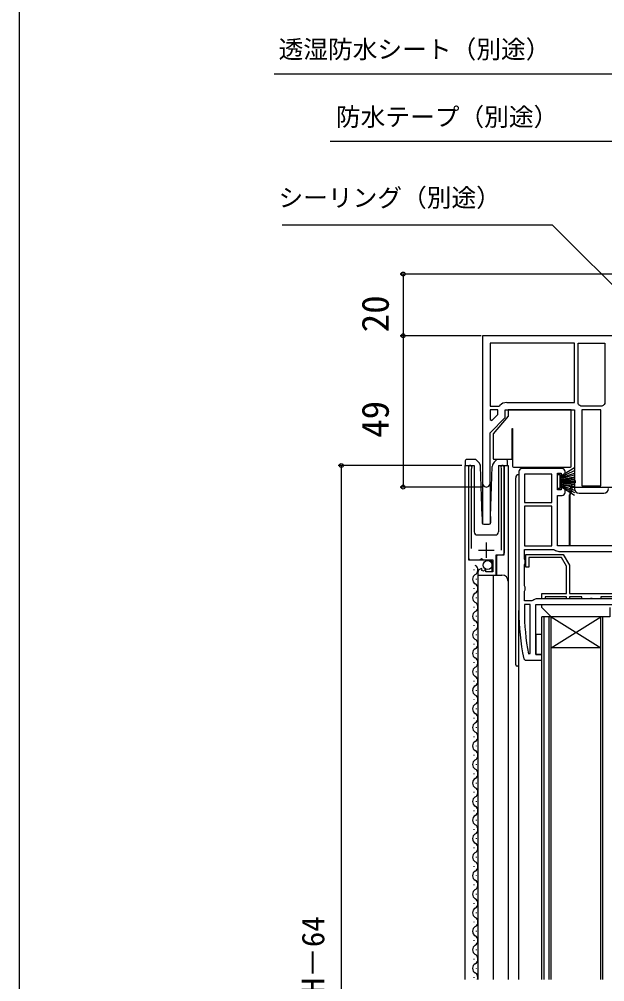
# Model space of a CAD drawing. Units: millimetres, scale not verified. Extents: x -525 to 525, y -783 to 779.
# Drawn here: x -525 to -335.5, y 198 to 509.7 of the extents above; entities that cross this region are included whole.
import ezdxf
from ezdxf.enums import TextEntityAlignment as Align

# ---------------------------------------------------------------- set-up
doc = ezdxf.new("R2010")
doc.units = ezdxf.units.MM
doc.header["$LTSCALE"] = 4
for name, color, linetype in [('0-2_YKK_11', 7, 'Continuous'), ('0-4_YKK_12', 2, 'Continuous'), ('0-5_YKK_13', 4, 'Continuous'), ('0-7_YKK_D', 6, 'Continuous'), ('0-8_YKK_ZWAK', 7, 'Continuous')]:
    doc.layers.add(name, color=color, linetype=linetype)
doc.styles.add('ＭＳ ゴシック', font='')
doc.styles.get('ＭＳ ゴシック').set_extended_font_data('MS Gothic')

msp = doc.modelspace()

# ---------------------------------------------------------------- linework, layer by layer
at = {"layer": '0-2_YKK_11'}
for p, q in [((-363.3, 363.2), (-363.3, 318.2)), ((-349.3, 364.2), (-362.3, 364.2)), ((-343.8, 356.2), (-335.8, 356.2)), ((-373.8, 335.3), (-373.8, 340.3)), ((-376.3, 337.8), (-371.3, 337.8)), ((-328.8, 322), (-357.3, 322)), ((-360.195, 304.25), (-359.6, 304.306))]:
    msp.add_line(p, q, dxfattribs=at)
for points in [[(-297.5, 407.2), (-375, 407.2), (-375, 359.4)], [(-345.3, 404.8), (-372.6, 404.8), (-372.6, 384.4), (-369.792, 384.4), (-369.411, 384.576)], [(-367.2, 385.6), (-345.3, 385.6), (-345.3, 404.8)], [(-343.924, 384.911), (-344.1, 385.292), (-344.1, 404.8), (-335.5, 404.8)], [(-335.5, 404.8), (-335.5, 385.292), (-335.676, 384.911)], [(-336.011, 384.576), (-336.392, 384.4), (-343.208, 384.4), (-343.589, 384.576)], [(-372.6, 359.4), (-372.6, 375.8), (-367.7, 380.7), (-367.7, 383.2), (-345.3, 383.2), (-345.3, 357.7)], [(-379.55, 364.65), (-379.55, 334.6), (-375.919, 334.6), (-375.379, 335.053), (-375.05, 334.9), (-374.75, 334.6), (-371.75, 334.6), (-371.75, 330.8), (-373.95, 330.8), (-373.95, 331.434), (-374.197, 331.536), (-374.774, 330.959), (-375.242, 331.229), (-375.157, 331.548), (-375.368, 331.799)], [(-378.6, 338.3), (-378.6, 364.168), (-378.547, 364.338)], [(-376.55, 330.505), (-376.55, 329.7), (-370.65, 329.7), (-370.65, 336.303), (-368.05, 336.303), (-368.05, 364.65)], [(-369.053, 364.338), (-369, 364.168), (-369, 337.8)], [(-348.3, 356.5), (-348.3, 358.5), (-349.6, 358.5), (-349.6, 357.3), (-350.8, 357.3), (-350.8, 362.7), (-349.6, 362.7), (-349.6, 361.5), (-348.3, 361.5), (-348.3, 363.2)], [(-330.3, 355.5), (-328.8, 355.5), (-328.8, 339.2), (-350.8, 339.2), (-350.8, 355.5), (-349.3, 355.5)], [(-358.723, 321.507), (-359.032, 321.4), (-361.5, 321.4), (-361.5, 324.534), (-361.25, 324.967), (-361.25, 325.833), (-361.5, 326.266), (-361.5, 333.134), (-361.25, 333.567), (-361.25, 334.433), (-361.5, 334.866), (-361.5, 338), (-352.032, 338), (-351.723, 337.893)], [(-350.3, 337.4), (-328.8, 337.4), (-328.8, 322)], [(-332.7, 322.7), (-336.7, 322.7), (-336.7, 322), (-339.28, 322), (-339.54, 322.15), (-340.06, 322.15), (-340.32, 322), (-342.9, 322), (-342.9, 322.7), (-346.9, 322.7), (-346.9, 322), (-347.9, 322), (-347.9, 322.7), (-354.8, 322.7), (-354.8, 322), (-355.8, 322), (-355.8, 323.7), (-347.9, 323.7), (-347.9, 332.632), (-349.498, 335.4), (-360.1, 335.4), (-360.1, 332.3), (-361, 332.3), (-361, 336.4), (-348.921, 336.4), (-346.9, 332.9), (-346.9, 323.7), (-332.7, 323.7)], [(-361.703, 302.599), (-361.213, 302.2), (-355.8, 302.2), (-355.8, 304), (-357.8, 304), (-357.8, 320.2), (-323.5, 320.2)], [(-359.6, 304.306), (-359.6, 320.2), (-361.5, 320.2), (-361.5, 318.2)]]:
    msp.add_lwpolyline(points, dxfattribs=at)
for points in [[(-372.6, 383.2), (-372.6, 380.067), (-371.983, 379.811), (-370.1, 381.694), (-370.1, 383.2)], [(-342.9, 383.2), (-342.9, 358.6), (-336.7, 358.6), (-336.7, 383.2)], [(-352.6, 353.2), (-352.6, 362.4), (-361.5, 362.4), (-361.5, 353.2)], [(-352.6, 339.2), (-352.6, 352), (-361.5, 352), (-361.5, 339.2)]]:
    msp.add_lwpolyline(points, close=True, dxfattribs=at)
for centre, radius, start, end in [((-367.2, 382.7), 2.9, 89.99999, 139.67978), ((-345.8, 382.7), 2.9, 40.32022, 49.67978), ((-333.8, 382.7), 2.9, 130.32022, 139.67978), ((-379, 364.65), 0.55, 325.43957, 180), ((-368.6, 364.65), 0.55, 0.00004, 214.5607), ((-362.3, 363.2), 1, 90.00001, 179.99999), ((-349.3, 363.2), 1, 0.00001, 89.99999), ((-373.8, 359.4), 1.2, 179.99999, 0.00001), ((-349.3, 356.5), 1, 270.00001, 359.99999), ((-343.8, 357.7), 1.5, 180.00001, 269.99999), ((-335.8, 357.7), 1.5, 270.00001, 359.99999), ((-350.3, 339.7), 2.3, 231.7868, 270), ((-375.25, 330.505), 1.3, 95.2159, 180.00002), ((-357.3, 319.7), 2.3, 90, 128.2132), ((-286.3, 318.2), 77, 180, 191.68989), ((-286.3, 318.2), 75.2, 179.99999, 190.69052)]:
    msp.add_arc(centre, radius, start, end, dxfattribs=at)
at = {"layer": '0-4_YKK_12'}
for p, q in [((-380.75, 365.2), (-377.75, 365.2)), ((-380.75, 365.2), (-380.75, 198.7)), ((-379.55, 365.2), (-379.55, 335.1)), ((-377.75, 365.2), (-377.75, 343.7)), ((-369.85, 365.2), (-366.75, 365.2)), ((-369.85, 365.2), (-369.85, 343.7)), ((-368.05, 365.2), (-368.05, 336.8)), ((-366.75, 365.2), (-366.75, 198.7)), ((-375, 359.4), (-375, 346.329)), ((-372.6, 359.4), (-372.6, 346.324)), ((-376.75, 342.7), (-370.85, 342.7)), ((-379.05, 334.6), (-372.55, 334.6)), ((-372.05, 334.1), (-372.55, 334.6)), ((-372.05, 334.1), (-372.05, 330.8)), ((-370.55, 335.8), (-370.05, 336.3)), ((-370.55, 335.8), (-370.55, 329.7)), ((-370.05, 336.3), (-368.55, 336.3)), ((-377.792, 331.266), (-377.792, 331.466)), ((-377.032, 328.266), (-377.032, 328.466)), ((-376.55, 329.7), (-376.55, 198.7)), ((-376.55, 329.7), (-368.75, 329.7)), ((-371.55, 329.7), (-371.55, 198.7)), ((-377.792, 325.266), (-377.792, 325.466)), ((-377.032, 322.266), (-377.032, 322.466)), ((-377.792, 319.266), (-377.792, 319.466)), ((-363.3, 198.7), (-363.3, 318.2)), ((-377.032, 316.266), (-377.032, 316.466)), ((-333.8, 316.2), (-355.8, 316.2)), ((-355.8, 198.7), (-355.8, 316.2)), ((-355.1, 198.7), (-355.1, 316.2)), ((-353.5, 198.7), (-353.5, 316.2)), ((-352.8, 316.2), (-336.8, 306.2)), ((-352.8, 198.7), (-352.8, 316.2)), ((-336.8, 198.7), (-336.8, 316.2)), ((-336.1, 198.7), (-336.1, 316.2)), ((-377.792, 313.266), (-377.792, 313.466)), ((-377.032, 310.266), (-377.032, 310.466)), ((-377.792, 307.266), (-377.792, 307.466)), ((-377.032, 304.266), (-377.032, 304.466)), ((-377.792, 301.266), (-377.792, 301.466)), ((-377.032, 298.266), (-377.032, 298.466)), ((-377.792, 295.266), (-377.792, 295.466)), ((-377.032, 292.266), (-377.032, 292.466)), ((-377.792, 289.266), (-377.792, 289.466)), ((-377.032, 286.266), (-377.032, 286.466)), ((-377.792, 283.266), (-377.792, 283.466)), ((-377.792, 277.266), (-377.792, 277.466)), ((-377.032, 280.266), (-377.032, 280.466)), ((-377.032, 274.266), (-377.032, 274.466)), ((-377.792, 271.266), (-377.792, 271.466)), ((-377.032, 268.266), (-377.032, 268.466)), ((-377.792, 265.266), (-377.792, 265.466)), ((-377.032, 262.266), (-377.032, 262.466)), ((-377.792, 259.266), (-377.792, 259.466)), ((-377.032, 256.266), (-377.032, 256.466)), ((-377.792, 253.266), (-377.792, 253.466)), ((-377.032, 250.266), (-377.032, 250.466)), ((-377.792, 247.266), (-377.792, 247.466)), ((-377.032, 244.266), (-377.032, 244.466)), ((-377.792, 241.266), (-377.792, 241.466)), ((-377.032, 238.266), (-377.032, 238.466)), ((-377.792, 235.266), (-377.792, 235.466)), ((-377.032, 232.266), (-377.032, 232.466)), ((-377.792, 229.266), (-377.792, 229.466)), ((-377.032, 226.266), (-377.032, 226.466)), ((-377.792, 223.266), (-377.792, 223.466)), ((-377.032, 220.266), (-377.032, 220.466)), ((-377.792, 217.266), (-377.792, 217.466)), ((-377.032, 214.266), (-377.032, 214.466)), ((-377.792, 211.266), (-377.792, 211.466)), ((-377.032, 208.266), (-377.032, 208.466)), ((-377.792, 205.266), (-377.792, 205.466)), ((-377.032, 202.266), (-377.032, 202.466)), ((-377.792, 199.266), (-377.792, 199.466))]:
    msp.add_line(p, q, dxfattribs=at)
msp.add_lwpolyline([(-336.8, 306.2), (-352.8, 306.2), (-336.8, 316.2)], dxfattribs=at)
for centre, radius, start, end in [((-376.75, 343.7), 1, 180, 270), ((-370.85, 343.7), 1, 270, 0), ((-368.55, 336.8), 0.5, 270, 0), ((-379.05, 335.1), 0.5, 180, 270), ((-378.25, 331.366), 1.718, 299.20254, 60.79746), ((-376.573, 328.366), 1.718, 119.20254, 240.79746), ((-368.75, 327.7), 2, 0, 90), ((-378.25, 325.366), 1.718, 299.20254, 60.79746), ((-376.573, 322.366), 1.718, 119.20254, 240.79746), ((-378.25, 319.366), 1.718, 299.20254, 60.79746), ((-376.573, 316.366), 1.718, 119.20254, 240.79746), ((-378.25, 313.366), 1.718, 299.20254, 60.79746), ((-376.573, 310.366), 1.718, 119.20254, 240.79746), ((-378.25, 307.366), 1.718, 299.20254, 60.79746), ((-376.573, 304.366), 1.718, 119.20254, 240.79746), ((-378.25, 301.366), 1.718, 299.20254, 60.79746), ((-376.573, 298.366), 1.718, 119.20254, 240.79746), ((-378.25, 295.366), 1.718, 299.20254, 60.79746), ((-376.573, 292.366), 1.718, 119.20254, 240.79746), ((-378.25, 289.366), 1.718, 299.20254, 60.79746), ((-376.573, 286.366), 1.718, 119.20254, 240.79746), ((-378.25, 283.366), 1.718, 299.20254, 60.79746), ((-376.573, 280.366), 1.718, 119.20254, 240.79746), ((-378.25, 277.366), 1.718, 299.20254, 60.79746), ((-376.573, 274.366), 1.718, 119.20254, 240.79746), ((-378.25, 271.366), 1.718, 299.20254, 60.79746), ((-376.573, 268.366), 1.718, 119.20254, 240.79746), ((-378.25, 265.366), 1.718, 299.20254, 60.79746), ((-376.573, 262.366), 1.718, 119.20254, 240.79746), ((-378.25, 259.366), 1.718, 299.20254, 60.79746), ((-376.573, 256.366), 1.718, 119.20254, 240.79746), ((-378.25, 253.366), 1.718, 299.20254, 60.79746), ((-376.573, 250.366), 1.718, 119.20254, 240.79746), ((-378.25, 247.366), 1.718, 299.20254, 60.79746), ((-376.573, 244.366), 1.718, 119.20254, 240.79746), ((-378.25, 241.366), 1.718, 299.20254, 60.79746), ((-376.573, 238.366), 1.718, 119.20254, 240.79746), ((-376.573, 232.366), 1.718, 119.20254, 240.79746), ((-378.25, 235.366), 1.718, 299.20254, 60.79746), ((-378.25, 229.366), 1.718, 299.20254, 60.79746), ((-376.573, 226.366), 1.718, 119.20254, 240.79746), ((-378.25, 223.366), 1.718, 299.20254, 60.79746), ((-376.573, 220.366), 1.718, 119.20254, 240.79746), ((-378.25, 217.366), 1.718, 299.20254, 60.79746), ((-376.573, 214.366), 1.718, 119.20254, 240.79746), ((-378.25, 211.366), 1.718, 299.20254, 60.79746), ((-376.573, 208.366), 1.718, 119.20254, 240.79746), ((-378.25, 205.366), 1.718, 299.20254, 60.79746), ((-376.573, 202.366), 1.718, 119.20254, 240.79746), ((-378.25, 199.366), 1.718, 337.21351, 60.79746)]:
    msp.add_arc(centre, radius, start, end, dxfattribs=at)
at = {"layer": '0-5_YKK_13'}
for p, q in [((-366.7, 381.2), (-371.6, 375.5)), ((-366.7, 383.2), (-366.7, 381.2)), ((-346.3, 383.2), (-366.7, 383.2)), ((-346.3, 365), (-346.3, 383.2)), ((-365.5, 377.2), (-365.3, 377.2)), ((-365.5, 367.5), (-365.5, 377.2)), ((-365.3, 377.2), (-365.3, 365)), ((-371.6, 375.5), (-371.6, 367.5)), ((-380.647, 366.7), (-380.647, 365.2)), ((-380.147, 367.2), (-379.88, 367.2)), ((-379.88, 367.2), (-377.336, 367.2)), ((-376.335, 366.266), (-377.336, 367.2)), ((-375.164, 348.682), (-375.7, 364.873)), ((-372.43, 348.682), (-371.894, 364.873)), ((-371.3, 367.2), (-365.8, 367.2)), ((-370.258, 367.2), (-371.26, 366.266)), ((-370.258, 367.2), (-367.719, 367.2)), ((-367.719, 367.2), (-367.453, 367.2)), ((-366.953, 365.2), (-366.953, 366.7)), ((-365, 364.7), (-346.6, 364.7)), ((-350.8, 357.75), (-350.8, 362.25)), ((-345.3, 364.472), (-350, 361.5)), ((-350, 361.3), (-345.3, 363.558)), ((-350, 361.1), (-345.3, 362.764)), ((-345.3, 362.089), (-350, 360.9)), ((-364.3, 300.7), (-364.3, 361.2)), ((-350, 360.7), (-345.3, 361.532)), ((-345.3, 361.094), (-350, 360.5)), ((-350, 360.3), (-345.3, 360.775)), ((-350, 360.2), (-344.8, 360.2)), ((-350, 359.8), (-344.8, 359.8)), ((-350, 359.7), (-345.3, 359.225)), ((-345.3, 358.906), (-350, 359.5)), ((-350, 359.3), (-345.3, 358.468)), ((-345.3, 357.911), (-350, 359.1)), ((-350, 358.9), (-345.3, 357.236)), ((-350, 358.7), (-345.3, 356.442)), ((-345.3, 355.528), (-350, 358.5)), ((-348.1, 361.2), (-348.1, 361.111)), ((-347.921, 360.728), (-346.636, 359.65)), ((-346.1, 358.501), (-346.1, 357.246)), ((-346.451, 356.282), (-346.9, 355.747)), ((-346.9, 353), (-346.9, 355.747)), ((-346.7, 339.2), (-346.7, 357.899)), ((-346.4, 358.199), (-333.2, 358.199)), ((-346.9, 339.2), (-346.9, 353)), ((-375.164, 348.682), (-375.164, 346.682)), ((-374.664, 346.2), (-372.93, 346.2)), ((-372.43, 348.682), (-372.43, 346.682)), ((-352.8, 316.2), (-355.8, 319.2)), ((-363.3, 300.2), (-363.8, 300.2))]:
    msp.add_line(p, q, dxfattribs=at)
for points in [[(-380.147, 367.2), (-380.278, 367.183), (-380.37, 367.148)], [(-350.8, 362.25), (-350, 362.25), (-350, 357.75), (-350.8, 357.75)], [(-355.8, 319.2), (-355.8, 320.2), (-334.8, 320.2)], [(-333.8, 319.2), (-333.8, 316.2), (-352.8, 316.2)]]:
    msp.add_lwpolyline(points, dxfattribs=at)
msp.add_lwpolyline([(-355.8, 310.5), (-357.8, 310.5), (-357.8, 304), (-355.8, 304)], close=True, dxfattribs=at)
msp.add_circle((-373.4, 332.948), 1.45, dxfattribs=at)
for centre, radius, start, end in [((-380.147, 366.7), 0.5, 116.51445, 179.87786), ((-380.147, 366.7), 0.5, 179.87786, 180), ((-377.699, 364.804), 2, 1.97078, 46.92971), ((-369.895, 364.804), 2, 133.07029, 178.02922), ((-371.3, 367.5), 0.3, 180, 270), ((-367.453, 366.7), 0.5, 64.09034, 90.01347), ((-367.453, 366.7), 0.5, 0.36325, 64.09034), ((-367.453, 366.7), 0.5, 0, 0.36325), ((-365.8, 367.5), 0.3, 270, 0), ((-365, 365), 0.3, 180, 270), ((-346.6, 365), 0.3, 270, 0), ((-363.3, 361.2), 1, 90, 180), ((-346.4, 357.899), 0.3, 90, 180), ((-374.664, 346.7), 0.5, 182, 270), ((-372.93, 346.7), 0.5, 270, 358), ((-363.8, 300.7), 0.5, 180, 270)]:
    msp.add_arc(centre, radius, start, end, dxfattribs=at)
for centre, major_axis, ratio, start_param, end_param in [((-349.1, 361.2), (1, 0), 0.999848, 6.2831853, 6.971732), ((-347.6, 361.111), (0.453, 0.211), 0.999815, 2.7053314, 3.5778539), ((-347.6, 358.5), (-1.36, -0.634), 0.999815, 2.7053314, 3.5778539), ((-347.6, 357.246), (-1.41, 0.513), 0.999828, 2.7925822, 3.4906031)]:
    msp.add_ellipse(centre, major_axis=major_axis, ratio=ratio, start_param=start_param, end_param=end_param, dxfattribs=at)
at = {"layer": '0-7_YKK_D'}
for p, q in [((-297.978, 427.2), (-401.749, 427.2)), ((-400.749, 427.2), (-400.749, 407.2)), ((-375.5, 407.2), (-401.749, 407.2)), ((-375.5, 407.2), (-401.749, 407.2)), ((-400.749, 407.2), (-400.749, 358.2)), ((-381.75, 365.2), (-421.749, 365.2)), ((-420.749, 365.2), (-420.749, 29.2)), ((-374.8, 358.2), (-401.749, 358.2))]:
    msp.add_line(p, q, dxfattribs=at)
for points in [[(-297, 473.302), (-299.208, 474.577), (-329.288, 491.944), (-442.466, 491.944)], [(-296, 450.946), (-298.208, 452.221), (-329.288, 470.165), (-424.311, 470.165)], [(-324.157, 414.842), (-325.96, 416.645), (-352.384, 443.065), (-439.849, 443.065)]]:
    msp.add_lwpolyline(points, dxfattribs=at)
for centre in [(-400.749, 427.2), (-400.749, 407.2), (-400.749, 407.2), (-420.749, 365.2), (-400.749, 358.2)]:
    msp.add_circle(centre, 0.637, dxfattribs=at)
at = {"layer": '0-8_YKK_ZWAK'}
msp.add_line((-525, 747.2), (-525, -782.8), dxfattribs=at)

# ---------------------------------------------------------------- texts
at = {"layer": '0-7_YKK_D', "style": 'ＭＳ ゴシック'}
for s, p in [('透湿防水シート（別途）', (-441.065, 495.293)), ('防水テープ（別途）', (-422.517, 473.403)), ('シーリング（別途）', (-441.093, 447.22))]:
    msp.add_text(s, height=5.865, dxfattribs=at).set_placement(p, align=Align.BOTTOM_LEFT)
for s, height, p in [('20', 8.798, (-402.749, 408.336)), ('49', 8.798, (-402.749, 374.143)), ('網戸出来高＝H－64', 7.331, (-424.056, 134.245))]:
    msp.add_text(s, height=height, rotation=90, dxfattribs=at).set_placement(p, align=Align.BOTTOM_LEFT)

doc.saveas('drawing.dxf')
